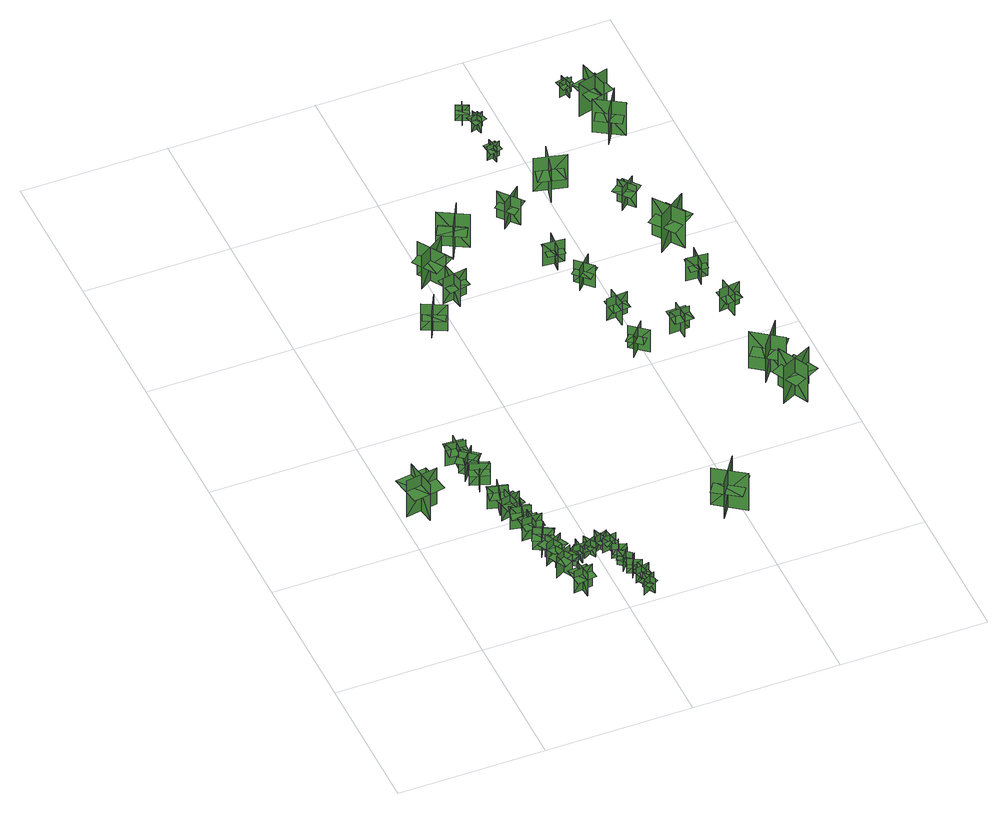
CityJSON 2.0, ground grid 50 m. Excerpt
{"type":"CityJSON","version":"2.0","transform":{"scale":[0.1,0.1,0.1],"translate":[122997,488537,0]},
"CityObjects":{
"tree1":{"type":"SolitaryVegetationObject","geometry":[{"type":"MultiSurface","lod":"1","boundaries":[[[0,1,2]],[[0,2,3]],[[4,5,6]],[[4,6,7]],[[8,9,10]],[[8,10,11]],[[8,11,12]],[[8,12,13]]]}]},
"tree2":{"type":"SolitaryVegetationObject","geometry":[{"type":"MultiSurface","lod":"1","boundaries":[[[14,15,16]],[[14,16,17]],[[18,19,20]],[[18,20,21]],[[22,23,24]],[[22,24,25]],[[22,25,26]],[[22,26,27]]]}]},
"tree3":{"type":"SolitaryVegetationObject","geometry":[{"type":"MultiSurface","lod":"1","boundaries":[[[28,29,30]],[[28,30,31]],[[32,33,34]],[[32,34,35]],[[36,37,38]],[[36,38,39]],[[36,39,40]],[[36,40,41]]]}]},
"tree4":{"type":"SolitaryVegetationObject","geometry":[{"type":"MultiSurface","lod":"1","boundaries":[[[42,43,44]],[[42,44,45]],[[46,47,48]],[[46,48,49]],[[50,51,52]],[[50,52,53]],[[50,53,54]],[[50,54,55]]]}]},
"tree5":{"type":"SolitaryVegetationObject","geometry":[{"type":"MultiSurface","lod":"1","boundaries":[[[56,57,58]],[[56,58,59]],[[60,61,62]],[[60,62,63]],[[64,65,66]],[[64,66,67]],[[64,67,68]],[[64,68,69]]]}]},
"tree6":{"type":"SolitaryVegetationObject","geometry":[{"type":"MultiSurface","lod":"1","boundaries":[[[70,71,72]],[[70,72,73]],[[74,75,76]],[[74,76,77]],[[78,79,80]],[[78,80,81]],[[78,81,82]],[[78,82,83]]]}]},
"tree7":{"type":"SolitaryVegetationObject","geometry":[{"type":"MultiSurface","lod":"1","boundaries":[[[84,85,86]],[[84,86,87]],[[88,89,90]],[[88,90,91]],[[92,93,94]],[[92,94,95]],[[92,95,96]],[[92,96,97]]]}]},
"tree8":{"type":"SolitaryVegetationObject","geometry":[{"type":"MultiSurface","lod":"1","boundaries":[[[98,99,100]],[[98,100,101]],[[102,103,104]],[[102,104,105]],[[106,107,108]],[[106,108,109]],[[106,109,110]],[[106,110,111]]]}]},
"tree9":{"type":"SolitaryVegetationObject","geometry":[{"type":"MultiSurface","lod":"1","boundaries":[[[112,113,114]],[[112,114,115]],[[116,117,118]],[[116,118,119]],[[120,121,122]],[[120,122,123]],[[120,123,124]],[[120,124,125]]]}]},
"tree10":{"type":"SolitaryVegetationObject","geometry":[{"type":"MultiSurface","lod":"1","boundaries":[[[126,127,128]],[[126,128,129]],[[130,131,132]],[[130,132,133]],[[134,135,136]],[[134,136,137]],[[134,138,139]],[[134,139,135]]]}]},
"tree11":{"type":"SolitaryVegetationObject","geometry":[{"type":"MultiSurface","lod":"1","boundaries":[[[140,141,142]],[[140,142,143]],[[144,145,146]],[[144,146,147]],[[148,149,150]],[[148,150,151]],[[148,151,152]],[[148,152,153]]]}]},
"tree12":{"type":"SolitaryVegetationObject","geometry":[{"type":"MultiSurface","lod":"1","boundaries":[[[154,155,156]],[[154,156,157]],[[158,159,160]],[[158,160,161]],[[162,163,164]],[[162,164,165]],[[162,165,166]],[[162,166,167]]]}]},
"tree13":{"type":"SolitaryVegetationObject","geometry":[{"type":"MultiSurface","lod":"1","boundaries":[[[168,169,170]],[[168,170,171]],[[172,173,174]],[[172,174,175]],[[176,177,178]],[[176,178,179]],[[176,179,180]],[[176,180,181]]]}]},
"tree14":{"type":"SolitaryVegetationObject","geometry":[{"type":"MultiSurface","lod":"1","boundaries":[[[182,183,184]],[[182,184,185]],[[186,187,188]],[[186,188,189]],[[190,191,192]],[[190,192,193]],[[190,194,195]],[[190,195,191]]]}]},
"tree15":{"type":"SolitaryVegetationObject","geometry":[{"type":"MultiSurface","lod":"1","boundaries":[[[196,197,198]],[[196,198,199]],[[200,201,202]],[[200,202,203]],[[204,205,206]],[[204,206,207]],[[204,208,209]],[[204,209,205]]]}]},
"tree16":{"type":"SolitaryVegetationObject","geometry":[{"type":"MultiSurface","lod":"1","boundaries":[[[210,211,212]],[[210,212,213]],[[214,215,216]],[[214,216,217]],[[218,219,220]],[[218,220,221]],[[218,222,223]],[[218,223,219]]]}]},
"tree17":{"type":"SolitaryVegetationObject","geometry":[{"type":"MultiSurface","lod":"1","boundaries":[[[224,225,226]],[[224,226,227]],[[228,229,230]],[[228,230,231]],[[232,233,234]],[[232,234,235]],[[232,236,237]],[[232,237,233]]]}]},
"tree18":{"type":"SolitaryVegetationObject","geometry":[{"type":"MultiSurface","lod":"1","boundaries":[[[238,239,240]],[[238,240,241]],[[242,243,244]],[[242,244,245]],[[246,247,248]],[[246,248,249]],[[246,250,251]],[[246,251,247]]]}]},
"tree19":{"type":"SolitaryVegetationObject","geometry":[{"type":"MultiSurface","lod":"1","boundaries":[[[252,253,254]],[[252,254,255]],[[256,257,258]],[[256,258,259]],[[260,261,262]],[[260,262,263]],[[260,264,265]],[[260,265,261]]]}]},
"tree20":{"type":"SolitaryVegetationObject","geometry":[{"type":"MultiSurface","lod":"1","boundaries":[[[266,267,268]],[[266,268,269]],[[270,271,272]],[[270,272,273]],[[274,275,276]],[[274,276,277]],[[274,278,279]],[[274,279,275]]]}]},
"tree21":{"type":"SolitaryVegetationObject","geometry":[{"type":"MultiSurface","lod":"1","boundaries":[[[280,281,282]],[[280,282,283]],[[284,285,286]],[[284,286,287]],[[288,289,290]],[[288,290,291]],[[288,292,293]],[[288,293,289]]]}]},
"tree22":{"type":"SolitaryVegetationObject","geometry":[{"type":"MultiSurface","lod":"1","boundaries":[[[294,295,296]],[[294,296,297]],[[298,299,300]],[[298,300,301]],[[302,303,304]],[[302,304,305]],[[302,306,307]],[[302,307,303]]]}]},
"tree23":{"type":"SolitaryVegetationObject","geometry":[{"type":"MultiSurface","lod":"1","boundaries":[[[308,309,310]],[[308,310,311]],[[312,313,314]],[[312,314,315]],[[316,317,318]],[[316,318,319]],[[316,320,321]],[[316,321,317]]]}]},
"tree24":{"type":"SolitaryVegetationObject","geometry":[{"type":"MultiSurface","lod":"1","boundaries":[[[322,323,324]],[[322,324,325]],[[326,327,328]],[[326,328,329]],[[330,331,332]],[[330,332,333]],[[330,334,335]],[[330,335,331]]]}]},
"tree25":{"type":"SolitaryVegetationObject","geometry":[{"type":"MultiSurface","lod":"1","boundaries":[[[336,337,338]],[[336,338,339]],[[340,341,342]],[[340,342,343]],[[344,345,346]],[[344,346,347]],[[344,348,349]],[[344,349,345]]]}]},
"tree26":{"type":"SolitaryVegetationObject","geometry":[{"type":"MultiSurface","lod":"1","boundaries":[[[350,351,352]],[[350,352,353]],[[354,355,356]],[[354,356,357]],[[358,359,360]],[[358,360,361]],[[358,362,363]],[[358,363,359]]]}]},
"tree27":{"type":"SolitaryVegetationObject","geometry":[{"type":"MultiSurface","lod":"1","boundaries":[[[364,365,366]],[[364,366,367]],[[368,369,370]],[[368,370,371]],[[372,373,374]],[[372,374,375]],[[372,376,377]],[[372,377,373]]]}]},
"tree28":{"type":"SolitaryVegetationObject","geometry":[{"type":"MultiSurface","lod":"1","boundaries":[[[378,379,380]],[[378,380,381]],[[382,383,384]],[[382,384,385]],[[386,387,388]],[[386,388,389]],[[386,390,391]],[[386,391,387]]]}]},
"tree29":{"type":"SolitaryVegetationObject","geometry":[{"type":"MultiSurface","lod":"1","boundaries":[[[392,393,394]],[[392,394,395]],[[396,397,398]],[[396,398,399]],[[400,401,402]],[[400,402,403]],[[400,404,405]],[[400,405,401]]]}]},
"tree30":{"type":"SolitaryVegetationObject","geometry":[{"type":"MultiSurface","lod":"1","boundaries":[[[406,407,408]],[[406,408,409]],[[410,411,412]],[[410,412,413]],[[414,415,416]],[[414,416,417]],[[414,418,419]],[[414,419,415]]]}]},
"tree31":{"type":"SolitaryVegetationObject","geometry":[{"type":"MultiSurface","lod":"1","boundaries":[[[420,421,422]],[[420,422,423]],[[424,425,426]],[[424,426,427]],[[428,429,430]],[[428,430,431]],[[428,432,433]],[[428,433,429]]]}]},
"tree32":{"type":"SolitaryVegetationObject","geometry":[{"type":"MultiSurface","lod":"1","boundaries":[[[434,435,436]],[[434,436,437]],[[438,439,440]],[[438,440,441]],[[442,443,444]],[[442,444,445]],[[442,446,447]],[[442,447,443]]]}]},
"tree33":{"type":"SolitaryVegetationObject","geometry":[{"type":"MultiSurface","lod":"1","boundaries":[[[448,449,450]],[[448,450,451]],[[452,453,454]],[[452,454,455]],[[456,457,458]],[[456,458,459]],[[456,459,460]],[[456,460,461]]]}]},
"tree34":{"type":"SolitaryVegetationObject","geometry":[{"type":"MultiSurface","lod":"1","boundaries":[[[462,463,464]],[[462,464,465]],[[466,467,468]],[[466,468,469]],[[470,471,472]],[[470,472,473]],[[470,473,474]],[[470,474,475]]]}]},
"tree35":{"type":"SolitaryVegetationObject","geometry":[{"type":"MultiSurface","lod":"1","boundaries":[[[476,477,478]],[[476,478,479]],[[480,481,482]],[[480,482,483]],[[484,485,486]],[[484,486,487]],[[484,487,488]],[[484,488,489]]]}]},
"tree36":{"type":"SolitaryVegetationObject","geometry":[{"type":"MultiSurface","lod":"1","boundaries":[[[490,491,492]],[[490,492,493]],[[494,495,496]],[[494,496,497]],[[498,499,500]],[[498,500,501]],[[498,502,503]],[[498,503,499]]]}]},
"tree37":{"type":"SolitaryVegetationObject","geometry":[{"type":"MultiSurface","lod":"1","boundaries":[[[504,505,506]],[[504,506,507]],[[508,509,510]],[[508,510,511]],[[512,513,514]],[[512,514,515]],[[512,516,517]],[[512,517,513]]]}]},
"tree38":{"type":"SolitaryVegetationObject","geometry":[{"type":"MultiSurface","lod":"1","boundaries":[[[518,519,520]],[[518,520,521]],[[522,523,524]],[[522,524,525]],[[526,527,528]],[[526,528,529]],[[526,529,530]],[[526,530,531]]]}]},
"tree39":{"type":"SolitaryVegetationObject","geometry":[{"type":"MultiSurface","lod":"1","boundaries":[[[532,533,534]],[[532,534,535]],[[536,537,538]],[[536,538,539]],[[540,541,542]],[[540,542,543]],[[540,544,545]],[[540,545,541]]]}]},
"tree40":{"type":"SolitaryVegetationObject","geometry":[{"type":"MultiSurface","lod":"1","boundaries":[[[546,547,548]],[[546,548,549]],[[550,551,552]],[[550,552,553]],[[554,555,556]],[[554,556,557]],[[554,558,559]],[[554,559,555]]]}]},
"tree41":{"type":"SolitaryVegetationObject","geometry":[{"type":"MultiSurface","lod":"1","boundaries":[[[560,561,562]],[[560,562,563]],[[564,565,566]],[[564,566,567]],[[568,569,570]],[[568,570,571]],[[568,572,573]],[[568,573,569]]]}]},
"tree42":{"type":"SolitaryVegetationObject","geometry":[{"type":"MultiSurface","lod":"1","boundaries":[[[574,575,576]],[[574,576,577]],[[578,579,580]],[[578,580,581]],[[582,583,584]],[[582,584,585]],[[582,585,586]],[[582,586,587]]]}]},
"tree43":{"type":"SolitaryVegetationObject","geometry":[{"type":"MultiSurface","lod":"1","boundaries":[[[588,589,590]],[[588,590,591]],[[592,593,594]],[[592,594,595]],[[596,597,598]],[[596,598,599]],[[596,600,601]],[[596,601,597]]]}]},
"tree44":{"type":"SolitaryVegetationObject","geometry":[{"type":"MultiSurface","lod":"1","boundaries":[[[602,603,604]],[[602,604,605]],[[606,607,608]],[[606,608,609]],[[610,611,612]],[[610,612,613]],[[610,614,615]],[[610,615,611]]]}]},
"tree45":{"type":"SolitaryVegetationObject","geometry":[{"type":"MultiSurface","lod":"1","boundaries":[[[616,617,618]],[[616,618,619]],[[620,621,622]],[[620,622,623]],[[624,625,626]],[[624,626,627]],[[624,627,628]],[[624,628,629]]]}]},
"tree46":{"type":"SolitaryVegetationObject","geometry":[{"type":"MultiSurface","lod":"1","boundaries":[[[630,631,632]],[[630,632,633]],[[634,635,636]],[[634,636,637]],[[638,639,640]],[[638,640,641]],[[638,642,643]],[[638,643,639]]]}]}
},
"vertices":[
[21,648,10],[130,666,10],[130,666,164],[21,648,164],[81,605,10],[63,714,10],[63,714,164],[81,605,164],[81,605,120],[135,614,120],[117,723,120],[63,714,120],[8,705,120],[26,596,120],
[362,120,13],[428,128,13],[428,128,105],[362,120,105],[396,92,13],[389,158,13],[389,158,105],[396,92,105],[396,92,79],[429,96,79],[422,162,79],[389,158,79],[356,154,79],[363,88,79],
[398,238,12],[340,206,12],[340,206,104],[398,238,104],[356,251,12],[387,192,12],[387,192,104],[356,251,104],[356,251,78],[326,235,78],[358,176,78],[387,192,78],[417,208,78],[385,267,78],
[346,310,13],[377,251,13],[377,251,105],[346,310,105],[333,268,13],[392,299,13],[392,299,105],[333,268,105],[333,268,80],[349,238,80],[407,270,80],[392,299,80],[376,328,80],[317,297,80],
[364,368,12],[333,310,12],[333,310,105],[364,368,105],[322,356,12],[380,324,12],[380,324,105],[322,356,105],[322,356,79],[306,326,79],[364,295,79],[380,324,79],[396,353,79],[338,385,79],
[308,403,12],[375,405,12],[375,405,105],[308,403,105],[340,373,12],[338,439,12],[338,439,105],[340,373,105],[340,373,79],[373,374,79],[371,440,79],[338,439,79],[305,438,79],[307,372,79],
[322,429,12],[336,494,12],[336,494,105],[322,429,105],[359,453,12],[294,466,12],[294,466,105],[359,453,105],[359,453,79],[366,485,79],[301,499,79],[294,466,79],[287,434,79],[352,420,79],
[329,564,13],[264,580,13],[264,580,105],[329,564,105],[306,602,13],[290,538,13],[290,538,105],[306,602,105],[306,602,79],[274,610,79],[258,546,79],[290,538,79],[323,530,79],[338,594,79],
[309,550,12],[323,485,12],[323,485,105],[309,550,105],[285,513,12],[350,527,12],[350,527,105],[285,513,105],[285,513,79],[292,480,79],[357,495,79],[350,527,79],[342,560,79],[278,545,79],
[388,260,15],[420,223,15],[420,223,77],[388,260,77],[386,229,15],[386,229,77],[423,261,77],[423,261,15],[392,258,53],[419,227,53],[434,239,53],[406,271,53],[376,245,53],[404,213,53],
[254,701,13],[317,680,13],[317,680,105],[254,701,105],[274,661,13],[295,724,13],[295,724,105],[274,661,105],[274,661,80],[305,651,80],[327,713,80],[295,724,80],[264,735,80],[242,672,80],
[247,768,13],[298,726,13],[298,726,106],[247,768,106],[251,724,13],[293,776,13],[293,776,106],[251,724,106],[251,724,80],[277,703,80],[319,755,80],[293,776,80],[267,797,80],[225,745,80],
[288,807,13],[221,813,13],[221,813,105],[288,807,105],[259,841,13],[254,775,13],[254,775,105],[259,841,105],[259,841,79],[226,844,79],[221,778,79],[254,775,79],[287,772,79],[292,839,79],
[415,249,18],[463,254,18],[463,254,81],[415,249,81],[439,230,18],[439,230,81],[434,278,81],[434,278,18],[418,251,57],[460,255,57],[458,275,57],[416,271,57],[420,231,57],[462,235,57],
[487,241,18],[463,283,18],[463,283,80],[487,241,80],[495,270,18],[495,270,80],[453,247,80],[453,247,18],[484,243,56],[463,280,56],[446,270,56],[466,234,56],[501,253,56],[481,290,56],
[592,15,19],[568,57,19],[568,57,81],[592,15,81],[600,44,19],[600,44,81],[558,20,81],[558,20,19],[588,16,57],[568,53,57],[551,44,57],[571,7,57],[606,26,57],[586,63,57],
[494,258,21],[538,276,21],[538,276,83],[494,258,83],[522,247,21],[522,247,83],[503,291,83],[503,291,21],[496,261,59],[535,277,59],[527,295,59],[488,279,59],[504,242,59],[542,258,59],
[568,101,24],[579,54,24],[579,54,86],[568,101,86],[553,75,24],[553,75,86],[600,86,86],[600,86,24],[571,98,62],[581,57,62],[600,62,62],[590,102,62],[551,93,62],[561,53,62],
[573,151,19],[535,182,19],[535,182,82],[573,151,82],[569,181,19],[569,181,82],[539,144,82],[539,144,19],[569,152,58],[536,178,58],[524,163,58],[557,137,58],[582,168,58],[549,194,58],
[545,132,21],[588,109,21],[588,109,83],[545,132,83],[554,103,21],[554,103,83],[577,146,83],[577,146,21],[549,133,59],[586,113,59],[595,130,59],[558,150,59],[539,115,59],[576,95,59],
[556,223,22],[538,179,22],[538,179,84],[556,223,84],[528,211,22],[528,211,84],[573,194,84],[573,194,22],[557,220,60],[541,181,60],[559,174,60],[575,213,60],[538,227,60],[522,188,60],
[560,254,22],[513,245,22],[513,245,85],[560,254,85],[535,271,22],[535,271,85],[544,224,85],[544,224,22],[557,252,61],[516,244,61],[520,225,61],[561,233,61],[553,272,61],[512,264,61],
[398,1422,8],[474,1385,8],[474,1385,117],[398,1422,117],[415,1373,8],[415,1373,117],[453,1448,117],[453,1448,8],[404,1423,75],[470,1390,75],[485,1421,75],[420,1454,75],[389,1391,75],[455,1359,75],
[487,1658,10],[545,1567,10],[545,1567,150],[487,1658,150],[473,1592,10],[473,1592,150],[564,1650,150],[564,1650,10],[494,1655,96],[545,1575,96],[582,1599,96],[531,1678,96],[456,1630,96],[507,1551,96],
[509,1502,9],[592,1517,9],[592,1517,118],[509,1502,118],[553,1472,9],[553,1472,118],[538,1555,118],[538,1555,9],[514,1506,76],[586,1519,76],[580,1553,76],[508,1540,76],[520,1472,76],[593,1485,76],
[917,334,4],[1015,264,4],[1015,264,160],[917,334,160],[930,260,4],[930,260,160],[999,358,160],[999,358,4],[926,333,100],[1012,273,100],[1040,313,100],[954,373,100],[897,292,100],[982,231,100],
[687,1707,10],[592,1759,10],[592,1759,150],[687,1707,150],[667,1772,10],[667,1772,150],[616,1677,150],[616,1677,10],[679,1706,97],[596,1752,97],[575,1713,97],[658,1668,97],[701,1746,97],[618,1792,97],
[1007,1102,5],[960,1047,5],[960,1047,98],[1007,1102,98],[962,1098,5],[962,1098,98],[1017,1051,98],[1017,1051,5],[1006,1096,63],[965,1049,63],[987,1030,63],[1028,1077,63],[983,1116,63],[942,1068,63],
[976,1265,11],[983,1193,11],[983,1193,104],[976,1265,104],[947,1230,11],[947,1230,104],[1019,1237,104],[1019,1237,11],[979,1261,69],[985,1198,69],[1015,1201,69],[1008,1264,69],[949,1258,69],[955,1195,69],
[897,1502,13],[903,1573,13],[903,1573,107],[897,1502,107],[932,1531,13],[932,1531,107],[860,1537,107],[860,1537,13],[895,1506,71],[900,1569,71],[871,1572,71],[866,1509,71],[925,1504,71],[930,1567,71],
[922,1434,12],[972,1383,12],[972,1383,105],[922,1434,105],[922,1389,12],[922,1389,105],[973,1440,105],[973,1440,12],[927,1433,69],[971,1388,69],[992,1409,69],[948,1454,69],[905,1412,69],[950,1367,69],
[820,1744,9],[885,1799,9],[885,1799,118],[820,1744,118],[873,1740,9],[873,1740,118],[818,1805,118],[818,1805,9],[822,1750,76],[878,1798,76],[856,1824,76],[800,1777,76],[845,1723,76],[901,1771,76],
[1173,1107,5],[1106,1104,5],[1106,1104,97],[1173,1107,97],[1140,1137,5],[1143,1071,5],[1143,1071,97],[1140,1137,97],[1140,1137,72],[1107,1135,72],[1110,1069,72],[1143,1071,72],[1176,1072,72],[1173,1139,72],
[893,2053,9],[936,2060,9],[936,2060,70],[893,2053,70],[917,2036,9],[909,2079,9],[909,2079,70],[917,2035,70],[917,2035,53],[938,2039,53],[931,2083,53],[909,2079,53],[888,2076,53],[895,2032,53],
[896,2263,19],[879,2222,19],[879,2222,81],[896,2263,81],[868,2252,19],[909,2234,19],[909,2234,81],[868,2252,81],[868,2252,64],[860,2231,64],[901,2214,64],[909,2234,64],[918,2255,64],[877,2272,64],
[1306,668,8],[1414,721,8],[1414,721,164],[1306,668,164],[1378,644,8],[1378,644,164],[1324,752,164],[1324,752,8],[1311,675,104],[1405,722,104],[1383,766,104],[1289,719,104],[1333,630,104],[1427,677,104],
[1027,1903,9],[1000,1798,9],[1000,1798,149],[1027,1903,149],[969,1867,9],[969,1867,149],[1074,1841,149],[1074,1841,9],[1029,1895,95],[1006,1803,95],[1049,1792,95],[1072,1884,95],[985,1906,95],[962,1814,95],
[896,2185,16],[938,2198,16],[938,2198,78],[896,2185,78],[922,2171,16],[909,2213,16],[909,2213,78],[922,2171,78],[922,2171,61],[943,2177,61],[930,2220,61],[909,2213,61],[887,2207,61],[900,2164,61],
[1293,778,7],[1365,874,7],[1365,874,163],[1293,778,163],[1367,789,7],[1367,789,163],[1271,861,163],[1271,861,7],[1294,787,103],[1356,871,103],[1317,900,103],[1254,816,103],[1334,757,103],[1397,841,103],
[1313,1168,10],[1324,1097,10],[1324,1097,103],[1313,1168,103],[1287,1132,10],[1287,1132,103],[1358,1142,103],[1358,1142,10],[1317,1164,67],[1326,1102,67],[1355,1106,67],[1346,1168,67],[1287,1159,67],[1296,1097,67],
[1282,1266,12],[1287,1338,12],[1287,1338,106],[1282,1266,106],[1316,1296,12],[1316,1296,106],[1244,1301,106],[1244,1301,12],[1279,1271,70],[1284,1334,70],[1254,1336,70],[1250,1273,70],[1309,1269,70],[1314,1332,70],
[1190,1677,10],[1242,1719,10],[1242,1719,102],[1190,1677,102],[1234,1672,10],[1192,1724,10],[1192,1724,102],[1234,1672,102],[1234,1672,77],[1260,1693,77],[1219,1745,77],[1192,1724,77],[1166,1704,77],[1207,1651,77],
[1228,1455,7],[1326,1525,7],[1326,1525,163],[1228,1455,163],[1303,1444,7],[1303,1444,163],[1233,1541,163],[1233,1541,7],[1232,1464,103],[1317,1525,103],[1289,1565,103],[1203,1503,103],[1261,1423,103],[1347,1484,103],
[1271,1974,8],[1328,2066,8],[1328,2066,148],[1271,1974,148],[1337,1990,8],[1337,1990,148],[1245,2047,148],[1245,2047,8],[1271,1982,94],[1320,2063,94],[1283,2086,94],[1234,2005,94],[1310,1958,94],[1359,2039,94],
[1240,2213,13],[1230,2256,13],[1230,2256,75],[1240,2213,75],[1256,2237,13],[1212,2228,13],[1212,2228,75],[1256,2237,75],[1256,2237,58],[1251,2259,58],[1208,2250,58],[1212,2228,58],[1217,2207,58],[1260,2216,58],
[1305,2093,12],[1279,2198,12],[1279,2198,152],[1305,2093,152],[1339,2152,12],[1339,2152,152],[1234,2125,152],[1234,2125,12],[1299,2099,99],[1276,2190,99],[1233,2180,99],[1257,2088,99],[1343,2110,99],[1320,2202,99]
]}
